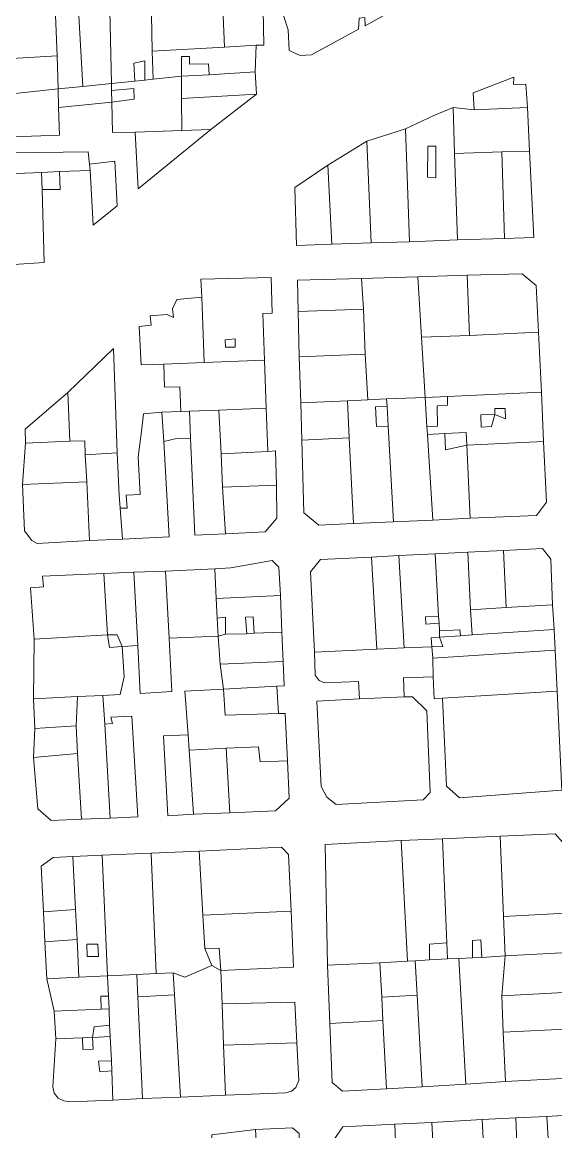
# Model space of a CAD drawing. Header units: inches. Extents: x 1138763 to 1140867, y 1050756 to 1053008.
# Drawn here: x 1139266.9 to 1139404.4, y 1052256.3 to 1052542.2 of the extents above; entities that cross this region are included whole.
import ezdxf

# ---------------------------------------------------------------- set-up
doc = ezdxf.new("R2010")
doc.units = ezdxf.units.IN
doc.header["$MEASUREMENT"] = 0
doc.layers.add('LimEdif_AM', color=44, linetype='Continuous', lineweight=5)

msp = doc.modelspace()

# ---------------------------------------------------------------- linework, layer by layer
at = {"layer": 'LimEdif_AM'}
for points in [[(1139281.31, 1052548.5), (1139289.44, 1052549), (1139289.94, 1052526.37), (1139282.56, 1052525.62), (1139281.31, 1052548.5)], [(1139289.44, 1052549), (1139300.19, 1052549), (1139300.44, 1052534.75), (1139300.69, 1052527.5), (1139298.56, 1052527.25), (1139298.56, 1052532.25), (1139295.69, 1052531.62), (1139295.94, 1052527), (1139289.94, 1052526.37), (1139289.44, 1052549)], [(1139300.19, 1052549), (1139318.44, 1052550), (1139319.06, 1052535.75), (1139300.44, 1052534.75), (1139300.19, 1052549)], [(1139318.44, 1052550), (1139328.94, 1052549.87), (1139329.19, 1052536.25), (1139327.19, 1052536.25), (1139319.06, 1052535.75), (1139318.44, 1052550)], [(1139338.56, 1052533.62), (1139335.69, 1052534.87), (1139335.44, 1052540.25), (1139334.31, 1052543.62), (1139335.44, 1052546.87), (1139337.19, 1052549.25), (1139338.94, 1052549.25), (1139343.44, 1052550.5), (1139346.69, 1052549.5), (1139352.44, 1052550.87), (1139356.56, 1052549.75), (1139364.69, 1052550.5), (1139364.69, 1052546.5), (1139355.31, 1052541.25), (1139355.19, 1052543.37), (1139353.69, 1052543.25), (1139353.56, 1052540.37), (1139341.44, 1052533.75), (1139338.56, 1052533.62)], [(1139275.94, 1052533.5), (1139261.31, 1052532.62), (1139260.31, 1052547.37), (1139275.31, 1052548.25), (1139275.94, 1052533.5)], [(1139275.31, 1052548.25), (1139281.31, 1052548.5), (1139282.56, 1052525.62), (1139276.19, 1052525), (1139275.94, 1052533.5), (1139275.31, 1052548.25)], [(1139327.19, 1052536.25), (1139326.94, 1052529.37), (1139315.06, 1052528.62), (1139314.94, 1052531.5), (1139310.06, 1052531.37), (1139310.06, 1052533.37), (1139307.94, 1052533.37), (1139307.94, 1052528.25), (1139300.69, 1052527.5), (1139300.44, 1052534.75), (1139319.06, 1052535.75), (1139327.19, 1052536.25)], [(1139298.56, 1052527.25), (1139295.94, 1052527), (1139295.69, 1052531.62), (1139298.56, 1052532.25), (1139298.56, 1052527.25)], [(1139315.06, 1052528.62), (1139307.94, 1052528.25), (1139307.94, 1052533.37), (1139310.06, 1052533.37), (1139310.06, 1052531.37), (1139314.94, 1052531.5), (1139315.06, 1052528.62)], [(1139326.94, 1052529.37), (1139327.31, 1052523.62), (1139307.94, 1052522.5), (1139307.94, 1052528.25), (1139315.06, 1052528.62), (1139326.94, 1052529.37)], [(1139289.94, 1052526.37), (1139289.94, 1052524.62), (1139290.06, 1052521.62), (1139276.31, 1052520.25), (1139276.19, 1052525), (1139282.56, 1052525.62), (1139289.94, 1052526.37)], [(1139307.94, 1052528.25), (1139307.94, 1052522.5), (1139308.06, 1052514.25), (1139296.06, 1052513.87), (1139290.19, 1052513.75), (1139290.06, 1052521.62), (1139295.81, 1052522.37), (1139295.69, 1052525.12), (1139289.94, 1052524.62), (1139289.94, 1052526.37), (1139295.94, 1052527), (1139298.56, 1052527.25), (1139300.69, 1052527.5), (1139307.94, 1052528.25)], [(1139397.06, 1052520.25), (1139383.31, 1052519.62), (1139383.06, 1052524), (1139393.56, 1052528), (1139393.44, 1052526.12), (1139396.69, 1052526.25), (1139397.06, 1052520.25)], [(1139276.31, 1052520.25), (1139276.56, 1052513.12), (1139264.56, 1052512.62), (1139262.69, 1052512.5), (1139261.94, 1052523.5), (1139276.19, 1052525), (1139276.31, 1052520.25)], [(1139290.06, 1052521.62), (1139289.94, 1052524.62), (1139295.69, 1052525.12), (1139295.81, 1052522.37), (1139290.06, 1052521.62)], [(1139327.31, 1052523.62), (1139315.56, 1052514.5), (1139308.06, 1052514.25), (1139307.94, 1052522.5), (1139327.31, 1052523.62)], [(1139365.69, 1052514.75), (1139372.94, 1052518.12), (1139377.94, 1052520.25), (1139378.31, 1052508.37), (1139379.06, 1052486.12), (1139366.69, 1052485.62), (1139365.69, 1052514.75)], [(1139397.06, 1052520.25), (1139397.56, 1052509), (1139390.44, 1052508.75), (1139378.31, 1052508.37), (1139377.94, 1052520.25), (1139383.31, 1052519.62), (1139397.06, 1052520.25)], [(1139355.69, 1052511.5), (1139365.69, 1052514.75), (1139366.69, 1052485.62), (1139356.81, 1052485.37), (1139355.69, 1052511.5)], [(1139264.56, 1052512.62), (1139264.56, 1052508.5), (1139283.94, 1052508.75), (1139284.31, 1052505.62), (1139284.44, 1052504), (1139276.56, 1052503.75), (1139271.94, 1052503.5), (1139263.31, 1052503.12), (1139262.69, 1052512.5), (1139264.56, 1052512.62)], [(1139315.56, 1052514.5), (1139296.81, 1052499.25), (1139296.06, 1052513.87), (1139308.06, 1052514.25), (1139315.56, 1052514.5)], [(1139345.69, 1052505.37), (1139355.69, 1052511.5), (1139356.81, 1052485.37), (1139346.69, 1052485), (1139345.69, 1052505.37)], [(1139373.44, 1052502.12), (1139373.44, 1052510.25), (1139371.44, 1052510.25), (1139371.31, 1052502.25), (1139373.44, 1052502.12)], [(1139373.44, 1052502.12), (1139371.31, 1052502.25), (1139371.44, 1052510.25), (1139373.44, 1052510.25), (1139373.44, 1052502.12)], [(1139397.56, 1052509), (1139398.69, 1052486.75), (1139391.19, 1052486.5), (1139390.44, 1052508.75), (1139397.56, 1052509)], [(1139284.31, 1052505.62), (1139290.81, 1052506.37), (1139291.44, 1052494.87), (1139285.19, 1052489.87), (1139284.44, 1052504), (1139284.31, 1052505.62)], [(1139390.44, 1052508.75), (1139391.19, 1052486.5), (1139379.06, 1052486.12), (1139378.31, 1052508.37), (1139390.44, 1052508.75)], [(1139271.94, 1052503.5), (1139272.06, 1052499.12), (1139272.56, 1052480.25), (1139264.81, 1052479.75), (1139263.31, 1052503.12), (1139271.94, 1052503.5)], [(1139276.56, 1052503.75), (1139276.69, 1052499.12), (1139272.06, 1052499.12), (1139271.94, 1052503.5), (1139276.56, 1052503.75)], [(1139346.69, 1052485), (1139337.56, 1052484.62), (1139337.19, 1052499.62), (1139345.69, 1052505.37), (1139346.69, 1052485)], [(1139313.19, 1052471.37), (1139312.94, 1052476), (1139331.06, 1052476.37), (1139331.31, 1052467.25), (1139328.94, 1052467.12), (1139329.31, 1052455.12), (1139313.81, 1052454.5), (1139313.19, 1052471.37)], [(1139354.81, 1052468.25), (1139338.06, 1052467.62), (1139337.81, 1052475.75), (1139354.31, 1052476.12), (1139354.81, 1052468.25)], [(1139354.31, 1052476.12), (1139368.81, 1052476.62), (1139369.81, 1052461), (1139370.69, 1052445.5), (1139360.81, 1052445.12), (1139355.94, 1052444.87), (1139355.31, 1052456.62), (1139354.81, 1052468.25), (1139354.31, 1052476.12)], [(1139368.81, 1052476.62), (1139381.56, 1052477), (1139382.19, 1052461.5), (1139369.81, 1052461), (1139368.81, 1052476.62)], [(1139381.56, 1052477), (1139395.69, 1052477.37), (1139399.31, 1052474.37), (1139399.94, 1052462.37), (1139382.19, 1052461.5), (1139381.56, 1052477)], [(1139313.81, 1052454.5), (1139303.44, 1052454.12), (1139297.56, 1052453.87), (1139297.06, 1052463.75), (1139300.19, 1052464.12), (1139299.94, 1052466.5), (1139304.31, 1052466.87), (1139305.94, 1052466.12), (1139305.69, 1052468.37), (1139306.81, 1052470.75), (1139313.19, 1052471.37), (1139313.81, 1052454.5)], [(1139354.81, 1052468.25), (1139355.31, 1052456.62), (1139338.31, 1052456), (1139338.06, 1052467.62), (1139354.81, 1052468.25)], [(1139321.81, 1052458.5), (1139321.81, 1052460.62), (1139319.19, 1052460.37), (1139319.31, 1052458.5), (1139321.81, 1052458.5)], [(1139321.81, 1052458.5), (1139319.31, 1052458.5), (1139319.19, 1052460.37), (1139321.81, 1052460.62), (1139321.81, 1052458.5)], [(1139399.94, 1052462.37), (1139400.69, 1052446.87), (1139376.44, 1052445.75), (1139370.69, 1052445.5), (1139369.81, 1052461), (1139382.19, 1052461.5), (1139399.94, 1052462.37)], [(1139279.19, 1052434.25), (1139278.69, 1052446.75), (1139290.44, 1052458.12), (1139291.44, 1052431.25), (1139283.19, 1052430.75), (1139283.06, 1052434.37), (1139279.19, 1052434.25)], [(1139329.31, 1052455.12), (1139329.81, 1052442.75), (1139317.56, 1052442.25), (1139310.06, 1052442), (1139307.81, 1052441.87), (1139307.56, 1052448.25), (1139303.56, 1052448.12), (1139303.44, 1052454.12), (1139313.81, 1052454.5), (1139329.31, 1052455.12)], [(1139355.31, 1052456.62), (1139355.94, 1052444.87), (1139350.69, 1052444.62), (1139338.69, 1052444.12), (1139338.31, 1052456), (1139355.31, 1052456.62)], [(1139279.19, 1052434.25), (1139267.81, 1052433.75), (1139267.69, 1052437.37), (1139278.69, 1052446.75), (1139279.19, 1052434.25)], [(1139376.44, 1052443.5), (1139376.44, 1052445.75), (1139400.69, 1052446.87), (1139401.19, 1052434.12), (1139381.44, 1052433.25), (1139381.31, 1052436.5), (1139375.81, 1052436.25), (1139371.31, 1052436), (1139371.19, 1052438), (1139373.94, 1052438.12), (1139373.81, 1052443.37), (1139376.44, 1052443.5)], [(1139350.69, 1052444.62), (1139351.19, 1052435.12), (1139338.94, 1052434.5), (1139338.69, 1052444.12), (1139350.69, 1052444.62)], [(1139360.81, 1052445.12), (1139360.94, 1052443.25), (1139357.94, 1052443.12), (1139358.19, 1052438), (1139361.19, 1052438.12), (1139362.56, 1052413.5), (1139352.31, 1052413), (1139351.19, 1052435.12), (1139350.69, 1052444.62), (1139355.94, 1052444.87), (1139360.81, 1052445.12)], [(1139361.19, 1052438.12), (1139358.19, 1052438), (1139357.94, 1052443.12), (1139360.94, 1052443.25), (1139361.19, 1052438.12)], [(1139370.69, 1052445.5), (1139371.19, 1052438), (1139371.31, 1052436), (1139372.69, 1052413.87), (1139362.56, 1052413.5), (1139361.19, 1052438.12), (1139360.94, 1052443.25), (1139360.81, 1052445.12), (1139370.69, 1052445.5)], [(1139376.44, 1052445.75), (1139376.44, 1052443.5), (1139373.81, 1052443.37), (1139373.94, 1052438.12), (1139371.19, 1052438), (1139370.69, 1052445.5), (1139376.44, 1052445.75)], [(1139303.44, 1052434.12), (1139304.81, 1052409.62), (1139292.81, 1052409), (1139292.19, 1052417), (1139293.94, 1052417), (1139293.69, 1052420.37), (1139297.31, 1052420.5), (1139296.81, 1052430.25), (1139297.69, 1052436.75), (1139298.19, 1052441.25), (1139302.94, 1052441.75), (1139303.44, 1052434.12)], [(1139310.06, 1052442), (1139310.31, 1052435), (1139306.31, 1052434.87), (1139303.44, 1052434.12), (1139302.94, 1052441.75), (1139307.81, 1052441.87), (1139310.06, 1052442)], [(1139317.56, 1052442.25), (1139318.19, 1052431), (1139318.56, 1052422.37), (1139319.31, 1052410.37), (1139311.44, 1052410), (1139310.31, 1052435), (1139310.06, 1052442), (1139317.56, 1052442.25)], [(1139329.81, 1052442.75), (1139330.19, 1052431.62), (1139318.19, 1052431), (1139317.56, 1052442.25), (1139329.81, 1052442.75)], [(1139387.81, 1052438), (1139388.69, 1052441.12), (1139391.44, 1052440), (1139391.31, 1052442.62), (1139388.69, 1052442.62), (1139388.69, 1052441.12), (1139385.06, 1052441), (1139385.19, 1052437.87), (1139387.81, 1052438)], [(1139388.69, 1052441.12), (1139387.81, 1052438), (1139385.19, 1052437.87), (1139385.06, 1052441), (1139388.69, 1052441.12)], [(1139388.69, 1052441.12), (1139388.69, 1052442.62), (1139391.31, 1052442.62), (1139391.44, 1052440), (1139388.69, 1052441.12)], [(1139351.19, 1052435.12), (1139352.31, 1052413), (1139343.31, 1052412.62), (1139339.44, 1052415.75), (1139338.94, 1052434.5), (1139351.19, 1052435.12)], [(1139375.81, 1052436.25), (1139375.94, 1052432), (1139381.44, 1052433.25), (1139382.31, 1052414.37), (1139372.69, 1052413.87), (1139371.31, 1052436), (1139375.81, 1052436.25)], [(1139381.44, 1052433.25), (1139375.94, 1052432), (1139375.81, 1052436.25), (1139381.31, 1052436.5), (1139381.44, 1052433.25)], [(1139279.19, 1052434.25), (1139283.06, 1052434.37), (1139283.19, 1052430.75), (1139283.56, 1052423.75), (1139267.06, 1052423.12), (1139267.81, 1052433.75), (1139279.19, 1052434.25)], [(1139330.19, 1052431.62), (1139332.19, 1052431.75), (1139332.44, 1052422.87), (1139318.56, 1052422.37), (1139318.19, 1052431), (1139330.19, 1052431.62)], [(1139401.19, 1052434.12), (1139401.94, 1052418.5), (1139399.44, 1052415.12), (1139382.31, 1052414.37), (1139381.44, 1052433.25), (1139401.19, 1052434.12)], [(1139291.44, 1052431.25), (1139291.94, 1052420.37), (1139292.19, 1052417), (1139292.81, 1052409), (1139284.31, 1052408.62), (1139283.56, 1052423.75), (1139283.19, 1052430.75), (1139291.44, 1052431.25)], [(1139283.56, 1052423.75), (1139284.31, 1052408.62), (1139270.81, 1052407.87), (1139269.44, 1052408.62), (1139267.56, 1052411.12), (1139267.06, 1052423.12), (1139283.56, 1052423.75)], [(1139332.44, 1052422.87), (1139332.56, 1052414.37), (1139329.56, 1052410.87), (1139319.31, 1052410.37), (1139318.56, 1052422.37), (1139332.44, 1052422.87)], [(1139381.69, 1052405.62), (1139390.94, 1052406.12), (1139391.56, 1052391.37), (1139382.44, 1052390.75), (1139381.69, 1052405.62)], [(1139390.94, 1052406.12), (1139400.94, 1052406.62), (1139403.06, 1052403.87), (1139403.56, 1052392.12), (1139391.56, 1052391.37), (1139390.94, 1052406.12)], [(1139316.56, 1052401.37), (1139320.69, 1052401.62), (1139331.31, 1052403.5), (1139333.06, 1052401.75), (1139333.44, 1052394.5), (1139316.94, 1052393.75), (1139316.56, 1052401.37)], [(1139358.31, 1052380.62), (1139342.19, 1052379.87), (1139341.19, 1052400.62), (1139343.81, 1052403.75), (1139356.94, 1052404.37), (1139358.31, 1052380.62)], [(1139356.94, 1052404.37), (1139363.94, 1052404.75), (1139365.31, 1052381), (1139358.31, 1052380.62), (1139356.94, 1052404.37)], [(1139363.94, 1052404.75), (1139373.31, 1052405.25), (1139374.19, 1052389.12), (1139370.81, 1052389), (1139370.94, 1052387.12), (1139374.31, 1052387.37), (1139374.44, 1052385.37), (1139374.44, 1052383.75), (1139372.31, 1052383.62), (1139372.44, 1052381.25), (1139365.31, 1052381), (1139363.94, 1052404.75)], [(1139373.31, 1052405.25), (1139381.69, 1052405.62), (1139382.44, 1052390.75), (1139382.81, 1052384.37), (1139379.81, 1052384.12), (1139379.69, 1052385.62), (1139374.44, 1052385.37), (1139374.31, 1052387.37), (1139374.19, 1052389.12), (1139373.31, 1052405.25)], [(1139287.94, 1052400.12), (1139295.69, 1052400.5), (1139296.69, 1052381.62), (1139292.69, 1052381.37), (1139291.44, 1052384.37), (1139288.94, 1052384.37), (1139287.94, 1052400.12)], [(1139295.69, 1052400.5), (1139303.81, 1052400.75), (1139304.81, 1052383.5), (1139305.44, 1052369.75), (1139297.31, 1052369.25), (1139296.69, 1052381.62), (1139295.69, 1052400.5)], [(1139303.81, 1052400.75), (1139316.56, 1052401.37), (1139316.94, 1052393.75), (1139317.19, 1052388.62), (1139317.44, 1052384), (1139304.81, 1052383.5), (1139303.81, 1052400.75)], [(1139288.94, 1052384.37), (1139270.06, 1052383.25), (1139269.06, 1052396.5), (1139272.44, 1052396.75), (1139272.19, 1052399.5), (1139287.94, 1052400.12), (1139288.94, 1052384.37)], [(1139333.44, 1052394.5), (1139333.81, 1052385), (1139326.69, 1052384.75), (1139326.44, 1052389), (1139324.44, 1052388.87), (1139324.81, 1052384.62), (1139319.31, 1052384.5), (1139319.31, 1052388.87), (1139317.19, 1052388.62), (1139316.94, 1052393.75), (1139333.44, 1052394.5)], [(1139403.56, 1052392.12), (1139403.94, 1052385.75), (1139382.81, 1052384.37), (1139382.44, 1052390.75), (1139391.56, 1052391.37), (1139403.56, 1052392.12)], [(1139319.31, 1052384.5), (1139317.44, 1052384), (1139317.19, 1052388.62), (1139319.31, 1052388.87), (1139319.31, 1052384.5)], [(1139326.69, 1052384.75), (1139324.81, 1052384.62), (1139324.44, 1052388.87), (1139326.44, 1052389), (1139326.69, 1052384.75)], [(1139374.31, 1052387.37), (1139370.94, 1052387.12), (1139370.81, 1052389), (1139374.19, 1052389.12), (1139374.31, 1052387.37)], [(1139288.94, 1052384.37), (1139289.44, 1052381.12), (1139292.69, 1052381.37), (1139293.19, 1052373.5), (1139292.19, 1052369), (1139287.69, 1052368.75), (1139281.19, 1052368.5), (1139269.81, 1052367.87), (1139270.06, 1052383.25), (1139288.94, 1052384.37)], [(1139292.69, 1052381.37), (1139289.44, 1052381.12), (1139288.94, 1052384.37), (1139291.44, 1052384.37), (1139292.69, 1052381.37)], [(1139333.81, 1052385), (1139334.19, 1052377.5), (1139317.94, 1052376.75), (1139317.44, 1052384), (1139319.31, 1052384.5), (1139324.81, 1052384.62), (1139326.69, 1052384.75), (1139333.81, 1052385)], [(1139372.44, 1052381.25), (1139372.31, 1052383.62), (1139374.44, 1052383.75), (1139375.31, 1052381.37), (1139372.44, 1052381.25)], [(1139403.94, 1052385.75), (1139404.19, 1052380.37), (1139372.69, 1052378.37), (1139372.44, 1052381.25), (1139375.31, 1052381.37), (1139374.44, 1052383.75), (1139379.81, 1052384.12), (1139382.81, 1052384.37), (1139403.94, 1052385.75)], [(1139379.81, 1052384.12), (1139374.44, 1052383.75), (1139374.44, 1052385.37), (1139379.69, 1052385.62), (1139379.81, 1052384.12)], [(1139372.44, 1052381.25), (1139372.69, 1052378.37), (1139372.81, 1052373.5), (1139365.19, 1052373.25), (1139365.31, 1052368.37), (1139353.81, 1052367.87), (1139353.56, 1052372.37), (1139344.81, 1052372), (1139343.44, 1052372.62), (1139342.44, 1052374), (1139342.19, 1052379.87), (1139358.31, 1052380.62), (1139365.31, 1052381), (1139372.44, 1052381.25)], [(1139404.19, 1052380.37), (1139404.69, 1052369.87), (1139375.19, 1052368), (1139373.06, 1052367.87), (1139372.81, 1052373.5), (1139372.69, 1052378.37), (1139404.19, 1052380.37)], [(1139334.19, 1052377.5), (1139334.44, 1052371.25), (1139332.56, 1052371.12), (1139318.81, 1052370.37), (1139317.94, 1052376.75), (1139334.19, 1052377.5)], [(1139332.94, 1052364.12), (1139334.69, 1052364.12), (1139335.31, 1052351.87), (1139328.19, 1052351.62), (1139327.81, 1052355.5), (1139319.44, 1052355.12), (1139309.94, 1052354.62), (1139309.69, 1052358.62), (1139308.81, 1052369.87), (1139318.81, 1052370.37), (1139319.19, 1052363.62), (1139332.94, 1052364.12)], [(1139332.56, 1052371.12), (1139332.94, 1052364.12), (1139319.19, 1052363.62), (1139318.81, 1052370.37), (1139332.56, 1052371.12)], [(1139404.69, 1052369.87), (1139405.94, 1052344.37), (1139379.56, 1052342.37), (1139376.19, 1052345.37), (1139375.19, 1052368), (1139404.69, 1052369.87)], [(1139281.19, 1052368.5), (1139280.81, 1052360.87), (1139270.19, 1052360.25), (1139269.81, 1052367.87), (1139281.19, 1052368.5)], [(1139287.69, 1052368.75), (1139288.19, 1052361.37), (1139289.56, 1052337.12), (1139282.19, 1052336.87), (1139281.19, 1052353.75), (1139280.81, 1052360.87), (1139281.19, 1052368.5), (1139287.69, 1052368.75)], [(1139365.31, 1052368.37), (1139367.44, 1052368.37), (1139371.19, 1052364.75), (1139372.06, 1052343.75), (1139370.19, 1052341.87), (1139347.81, 1052340.62), (1139345.44, 1052342.5), (1139343.94, 1052345.25), (1139342.81, 1052367.25), (1139353.81, 1052367.87), (1139365.31, 1052368.37)], [(1139288.19, 1052361.37), (1139290.19, 1052361.5), (1139289.81, 1052363.12), (1139295.19, 1052363.37), (1139296.69, 1052337.5), (1139289.56, 1052337.12), (1139288.19, 1052361.37)], [(1139280.81, 1052360.87), (1139281.19, 1052353.75), (1139269.81, 1052352.75), (1139270.19, 1052360.25), (1139280.81, 1052360.87)], [(1139309.94, 1052354.62), (1139311.06, 1052338.12), (1139304.44, 1052337.75), (1139303.31, 1052358.37), (1139309.69, 1052358.62), (1139309.94, 1052354.62)], [(1139319.44, 1052355.12), (1139320.44, 1052338.5), (1139311.06, 1052338.12), (1139309.94, 1052354.62), (1139319.44, 1052355.12)], [(1139335.31, 1052351.87), (1139335.69, 1052342.25), (1139332.19, 1052339), (1139320.44, 1052338.5), (1139319.44, 1052355.12), (1139327.81, 1052355.5), (1139328.19, 1052351.62), (1139335.31, 1052351.87)], [(1139281.19, 1052353.75), (1139282.19, 1052336.87), (1139274.44, 1052336.5), (1139270.94, 1052339.5), (1139269.81, 1052352.75), (1139281.19, 1052353.75)], [(1139364.56, 1052331.37), (1139375.19, 1052331.75), (1139376.31, 1052305), (1139371.81, 1052304.62), (1139371.81, 1052300.62), (1139368.19, 1052300.37), (1139366.19, 1052300.25), (1139364.56, 1052331.37)], [(1139375.19, 1052331.75), (1139390.06, 1052332.5), (1139390.94, 1052311.75), (1139391.31, 1052301.62), (1139385.31, 1052301.25), (1139385.06, 1052305.75), (1139382.94, 1052305.62), (1139382.94, 1052301.12), (1139379.44, 1052301), (1139376.44, 1052300.87), (1139376.31, 1052305), (1139375.19, 1052331.75)], [(1139390.06, 1052332.5), (1139404.19, 1052333.12), (1139406.19, 1052330.87), (1139407.06, 1052312.62), (1139390.94, 1052311.75), (1139390.06, 1052332.5)], [(1139312.56, 1052328.62), (1139333.69, 1052329.62), (1139335.56, 1052327.75), (1139336.19, 1052313.12), (1139313.44, 1052312.12), (1139312.56, 1052328.62)], [(1139366.19, 1052300.25), (1139359.06, 1052299.87), (1139345.56, 1052299.25), (1139344.94, 1052330.37), (1139364.56, 1052331.37), (1139366.19, 1052300.25)], [(1139280.69, 1052313.62), (1139272.44, 1052313), (1139271.81, 1052324.75), (1139274.94, 1052327), (1139279.94, 1052327.25), (1139280.69, 1052313.62)], [(1139279.94, 1052327.25), (1139287.56, 1052327.62), (1139288.94, 1052296.5), (1139281.56, 1052296.12), (1139281.06, 1052305.87), (1139280.69, 1052313.62), (1139279.94, 1052327.25)], [(1139287.56, 1052327.62), (1139300.19, 1052328.12), (1139301.44, 1052297.12), (1139296.44, 1052296.87), (1139288.94, 1052296.5), (1139287.56, 1052327.62)], [(1139300.19, 1052328.12), (1139312.56, 1052328.62), (1139313.44, 1052312.12), (1139313.94, 1052303.5), (1139315.81, 1052299.12), (1139308.81, 1052296.12), (1139305.81, 1052297.25), (1139301.44, 1052297.12), (1139300.19, 1052328.12)], [(1139280.69, 1052313.62), (1139281.06, 1052305.87), (1139272.81, 1052305.25), (1139272.44, 1052313), (1139280.69, 1052313.62)], [(1139336.19, 1052313.12), (1139336.81, 1052298.75), (1139318.06, 1052297.87), (1139317.69, 1052303.62), (1139313.94, 1052303.5), (1139313.44, 1052312.12), (1139336.19, 1052313.12)], [(1139407.06, 1052312.62), (1139407.56, 1052302.5), (1139391.31, 1052301.62), (1139390.94, 1052311.75), (1139407.06, 1052312.62)], [(1139281.06, 1052305.87), (1139281.56, 1052296.12), (1139273.31, 1052295.75), (1139272.81, 1052305.25), (1139281.06, 1052305.87)], [(1139286.56, 1052301.5), (1139286.44, 1052304.62), (1139283.56, 1052304.62), (1139283.69, 1052301.5), (1139286.56, 1052301.5)], [(1139286.56, 1052301.5), (1139283.69, 1052301.5), (1139283.56, 1052304.62), (1139286.44, 1052304.62), (1139286.56, 1052301.5)], [(1139313.94, 1052303.5), (1139317.69, 1052303.62), (1139318.06, 1052297.87), (1139315.81, 1052299.12), (1139313.94, 1052303.5)], [(1139376.44, 1052300.87), (1139371.81, 1052300.62), (1139371.81, 1052304.62), (1139376.31, 1052305), (1139376.44, 1052300.87)], [(1139385.31, 1052301.25), (1139382.94, 1052301.12), (1139382.94, 1052305.62), (1139385.06, 1052305.75), (1139385.31, 1052301.25)], [(1139368.19, 1052300.37), (1139368.69, 1052291.5), (1139359.56, 1052291), (1139359.06, 1052299.87), (1139366.19, 1052300.25), (1139368.19, 1052300.37)], [(1139379.44, 1052301), (1139381.19, 1052268.62), (1139369.94, 1052267.87), (1139368.69, 1052291.5), (1139368.19, 1052300.37), (1139371.81, 1052300.62), (1139376.44, 1052300.87), (1139379.44, 1052301)], [(1139391.31, 1052301.62), (1139390.44, 1052291.37), (1139390.81, 1052282), (1139391.44, 1052269.25), (1139381.19, 1052268.62), (1139379.44, 1052301), (1139382.94, 1052301.12), (1139385.31, 1052301.25), (1139391.31, 1052301.62)], [(1139407.56, 1052302.5), (1139408.06, 1052292.25), (1139390.44, 1052291.37), (1139391.31, 1052301.62), (1139407.56, 1052302.5)], [(1139318.06, 1052297.87), (1139318.44, 1052289.25), (1139318.81, 1052278.62), (1139319.31, 1052265.75), (1139307.69, 1052265.25), (1139306.19, 1052291.62), (1139305.81, 1052297.25), (1139308.81, 1052296.12), (1139315.81, 1052299.12), (1139318.06, 1052297.87)], [(1139359.06, 1052299.87), (1139359.56, 1052291), (1139359.81, 1052285), (1139346.19, 1052284.25), (1139345.56, 1052299.25), (1139359.06, 1052299.87)], [(1139288.94, 1052296.5), (1139289.19, 1052291.25), (1139287.19, 1052291.25), (1139287.31, 1052287.87), (1139275.19, 1052287.37), (1139273.31, 1052295.75), (1139281.56, 1052296.12), (1139288.94, 1052296.5)], [(1139296.44, 1052296.87), (1139296.69, 1052291.12), (1139297.94, 1052264.87), (1139290.31, 1052264.5), (1139290.06, 1052272), (1139289.94, 1052274.62), (1139289.56, 1052280.87), (1139289.44, 1052283.75), (1139289.31, 1052288), (1139289.19, 1052291.25), (1139288.94, 1052296.5), (1139296.44, 1052296.87)], [(1139305.81, 1052297.25), (1139306.19, 1052291.62), (1139296.69, 1052291.12), (1139296.44, 1052296.87), (1139301.44, 1052297.12), (1139305.81, 1052297.25)], [(1139306.19, 1052291.62), (1139307.69, 1052265.25), (1139297.94, 1052264.87), (1139296.69, 1052291.12), (1139306.19, 1052291.62)], [(1139408.06, 1052292.25), (1139408.56, 1052282.87), (1139390.81, 1052282), (1139390.44, 1052291.37), (1139408.06, 1052292.25)], [(1139289.31, 1052288), (1139287.31, 1052287.87), (1139287.19, 1052291.25), (1139289.19, 1052291.25), (1139289.31, 1052288)], [(1139318.44, 1052289.25), (1139337.19, 1052289.75), (1139337.69, 1052279.25), (1139318.81, 1052278.62), (1139318.44, 1052289.25)], [(1139368.69, 1052291.5), (1139369.94, 1052267.87), (1139360.81, 1052267.37), (1139359.81, 1052285), (1139359.56, 1052291), (1139368.69, 1052291.5)], [(1139289.31, 1052288), (1139289.44, 1052283.75), (1139285.44, 1052283.37), (1139285.06, 1052280.62), (1139282.44, 1052280.5), (1139275.56, 1052280.25), (1139275.19, 1052287.37), (1139287.31, 1052287.87), (1139289.31, 1052288)], [(1139289.56, 1052280.87), (1139285.06, 1052280.62), (1139285.44, 1052283.37), (1139289.44, 1052283.75), (1139289.56, 1052280.87)], [(1139359.81, 1052285), (1139360.81, 1052267.37), (1139349.44, 1052266.75), (1139346.81, 1052269), (1139346.19, 1052284.25), (1139359.81, 1052285)], [(1139289.56, 1052280.87), (1139289.94, 1052274.62), (1139286.56, 1052274.5), (1139286.94, 1052271.75), (1139290.06, 1052272), (1139290.31, 1052264.5), (1139279.19, 1052264), (1139277.69, 1052264.25), (1139276.19, 1052265), (1139275.19, 1052266.25), (1139274.81, 1052267.87), (1139275.56, 1052280.25), (1139282.44, 1052280.5), (1139282.56, 1052277.5), (1139285.19, 1052277.62), (1139285.06, 1052280.62), (1139289.56, 1052280.87)], [(1139285.06, 1052280.62), (1139285.19, 1052277.62), (1139282.56, 1052277.5), (1139282.44, 1052280.5), (1139285.06, 1052280.62)], [(1139408.56, 1052282.87), (1139409.06, 1052271.75), (1139407.69, 1052270.12), (1139391.44, 1052269.25), (1139390.81, 1052282), (1139408.56, 1052282.87)], [(1139337.69, 1052279.25), (1139338.19, 1052269.5), (1139337.44, 1052267.75), (1139336.31, 1052266.75), (1139334.81, 1052266.37), (1139319.31, 1052265.75), (1139318.81, 1052278.62), (1139337.69, 1052279.25)], [(1139290.06, 1052272), (1139286.94, 1052271.75), (1139286.56, 1052274.5), (1139289.94, 1052274.62), (1139290.06, 1052272)], [(1139394.06, 1052259.87), (1139402.06, 1052260.25), (1139402.81, 1052247.5), (1139394.56, 1052247), (1139394.06, 1052259.87)], [(1139402.06, 1052260.25), (1139407.56, 1052260.62), (1139409.94, 1052258.62), (1139410.44, 1052247.87), (1139402.81, 1052247.5), (1139402.06, 1052260.25)], [(1139327.06, 1052256.87), (1139336.56, 1052257.37), (1139338.31, 1052255.87), (1139338.81, 1052241.87), (1139327.94, 1052241.5), (1139327.06, 1052256.87)], [(1139363.81, 1052235.87), (1139348.06, 1052235.25), (1139347.19, 1052254.25), (1139349.56, 1052257.62), (1139362.94, 1052258.25), (1139363.81, 1052235.87)], [(1139362.94, 1052258.25), (1139372.44, 1052258.75), (1139373.31, 1052242.75), (1139373.56, 1052239.75), (1139374.06, 1052230.75), (1139363.94, 1052230.25), (1139363.81, 1052235.87), (1139362.94, 1052258.25)], [(1139372.44, 1052258.75), (1139385.44, 1052259.5), (1139386.19, 1052244.87), (1139386.19, 1052243.37), (1139381.44, 1052243.37), (1139381.69, 1052240), (1139386.44, 1052240.12), (1139387.31, 1052223.62), (1139383.19, 1052223.5), (1139382.94, 1052230), (1139377.94, 1052229.75), (1139378.06, 1052227.62), (1139375.44, 1052227.62), (1139374.06, 1052230.75), (1139373.56, 1052239.75), (1139378.06, 1052240.12), (1139377.94, 1052242.87), (1139373.31, 1052242.75), (1139372.44, 1052258.75)], [(1139385.44, 1052259.5), (1139394.06, 1052259.87), (1139394.56, 1052247), (1139394.69, 1052245.12), (1139386.19, 1052244.87), (1139385.44, 1052259.5)], [(1139315.81, 1052255.5), (1139327.06, 1052256.87), (1139327.94, 1052241.5), (1139326.06, 1052241.37), (1139326.19, 1052239.75), (1139323.81, 1052239.75), (1139324.06, 1052233.12), (1139316.69, 1052232.87), (1139315.81, 1052255.5)]]:
    msp.add_lwpolyline(points, dxfattribs=at)

doc.saveas('drawing.dxf')
